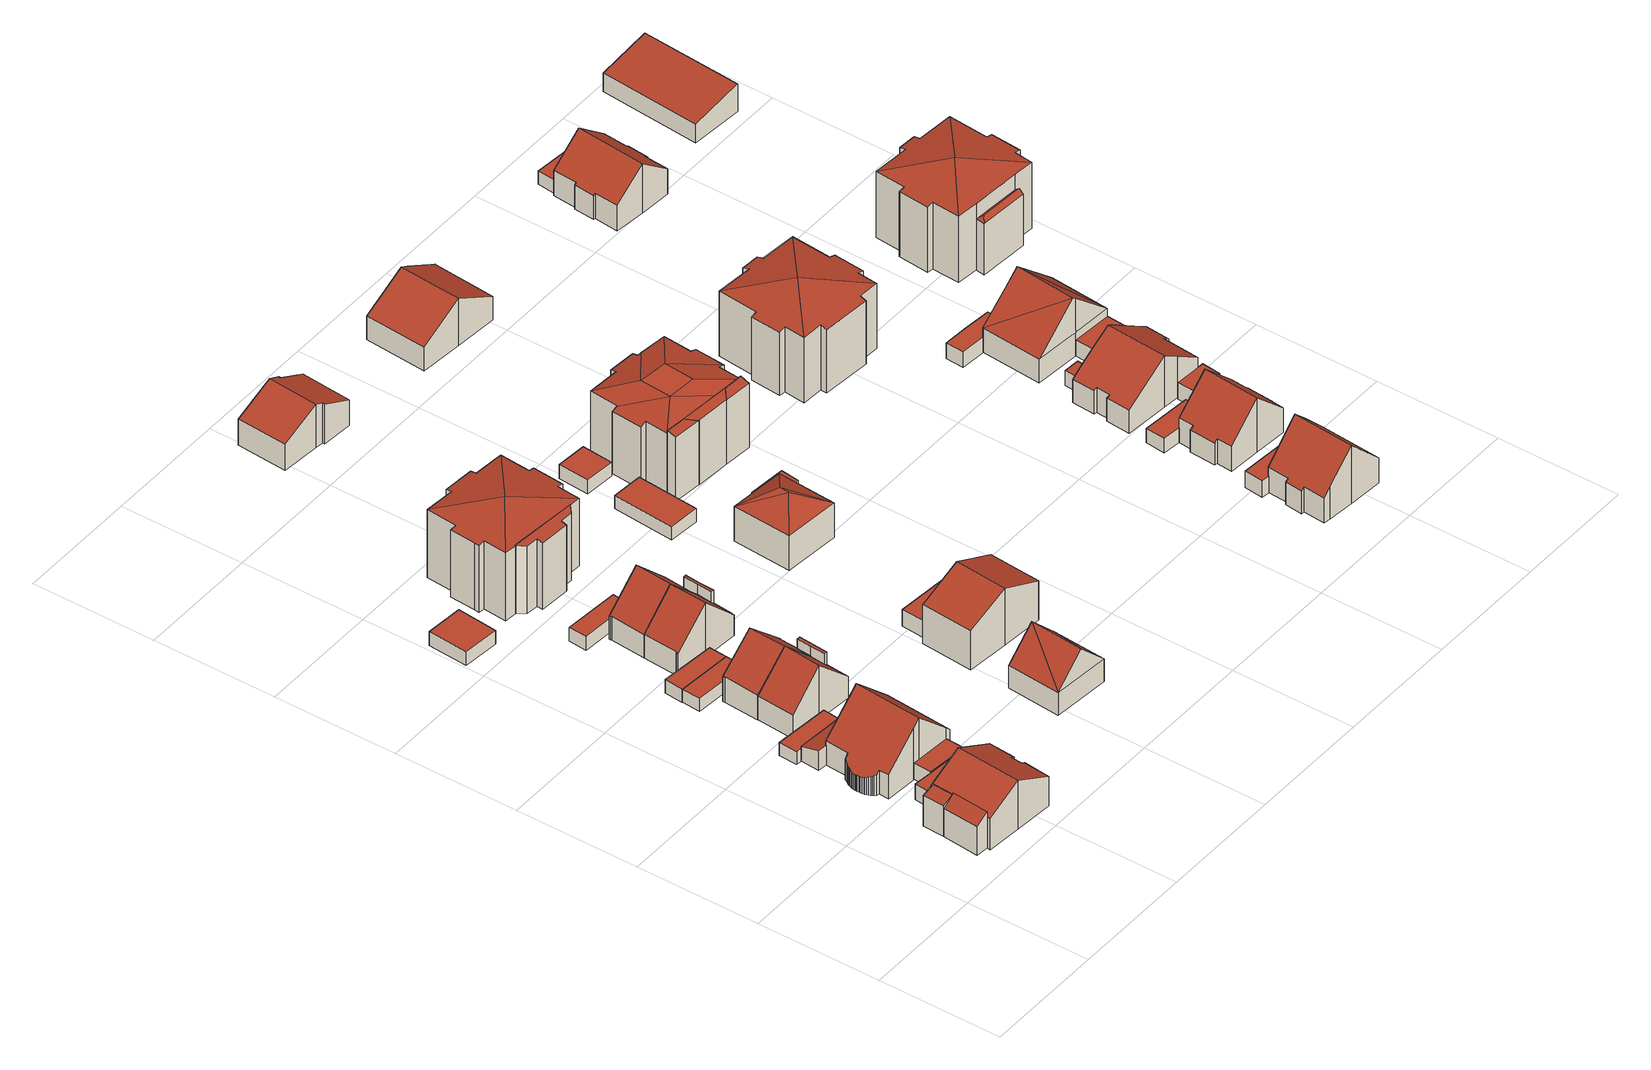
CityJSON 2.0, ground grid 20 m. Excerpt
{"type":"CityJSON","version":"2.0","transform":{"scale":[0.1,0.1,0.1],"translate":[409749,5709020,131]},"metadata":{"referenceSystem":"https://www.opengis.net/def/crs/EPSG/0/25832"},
"CityObjects":{
"building1":{"type":"Building","attributes":{"Gemeindeschluessel":"05978036","Geometrietyp2DReferenz":"3000","function":"51009_1610","roofType":"2100","measuredHeight":6.07},"geometry":[{"type":"MultiSurface","lod":"2","boundaries":[[[0,1,2,3]],[[1,4,5,2]],[[4,6,7,5]],[[6,0,3,7]],[[6,4,1,0]],[[3,2,5,7]]],"semantics":{"surfaces":[{"type":"WallSurface"},{"type":"RoofSurface"},{"type":"GroundSurface"}],"values":[0,0,0,0,1,2]}}]},
"building2":{"type":"Building","attributes":{"Gemeindeschluessel":"05978036","Geometrietyp2DReferenz":"3000","function":"31001_1000"},"children":["building2-1","building2-2"]},
"building2-1":{"type":"BuildingPart","attributes":{"roofType":"3100","measuredHeight":8.42},"parents":["building2"],"geometry":[{"type":"MultiSurface","lod":"2","boundaries":[[[8,9,7,3]],[[9,10,11,7]],[[10,12,13,11]],[[12,14,15,13]],[[14,16,17,15]],[[16,18,19,17]],[[18,20,21,19]],[[20,22,23,21]],[[22,24,25,23]],[[24,26,27,25]],[[26,28,29,27]],[[28,30,31,29]],[[30,32,33,31]],[[32,34,35,33]],[[30,28,26,24,22,20,18,16,14]],[[14,12,10,9,8,34,32,30]],[[3,7,11,13,15,17,19,21,23,25,27,29,31,33,35]],[[3,35,34,8]]],"semantics":{"surfaces":[{"type":"WallSurface"},{"type":"RoofSurface"},{"type":"GroundSurface"},{"type":"ClosureSurface"}],"values":[0,0,0,0,0,0,0,0,0,0,0,0,0,0,1,1,2,3]}}]},
"building2-2":{"type":"BuildingPart","attributes":{"roofType":"2100","measuredHeight":6.3},"parents":["building2"],"geometry":[{"type":"MultiSurface","lod":"2","boundaries":[[[36,37,8,3,2]],[[38,35,34]],[[38,39,40,35]],[[39,36,2,40]],[[39,38,37,36]],[[2,3,35,40]],[[38,34,8,37]],[[34,35,3,8]]],"semantics":{"surfaces":[{"type":"WallSurface"},{"type":"RoofSurface"},{"type":"GroundSurface"},{"type":"ClosureSurface"}],"values":[0,0,0,0,1,2,0,3]}}]},
"building3":{"type":"Building","attributes":{"Gemeindeschluessel":"05978036","Geometrietyp2DReferenz":"3000","function":"31001_2460","roofType":"1000","measuredHeight":2.62},"geometry":[{"type":"MultiSurface","lod":"2","boundaries":[[[41,42,43,44]],[[42,45,46,43]],[[45,47,48,46]],[[47,49,50,48]],[[49,41,44,50]],[[49,47,45,42,41]],[[44,43,46,48,50]]],"semantics":{"surfaces":[{"type":"WallSurface"},{"type":"RoofSurface"},{"type":"GroundSurface"}],"values":[0,0,0,0,0,1,2]}}]},
"building4":{"type":"Building","attributes":{"Gemeindeschluessel":"05978036","Geometrietyp2DReferenz":"3000","function":"31001_2460","roofType":"2100","measuredHeight":3.32},"geometry":[{"type":"MultiSurface","lod":"2","boundaries":[[[51,52,53,54]],[[52,55,56,53]],[[55,57,58,56]],[[57,59,60,58]],[[59,61,62,60]],[[61,63,64,62]],[[63,51,54,64]],[[63,61,59,57,55,52,51]],[[54,53,56,58,60,62,64]]],"semantics":{"surfaces":[{"type":"WallSurface"},{"type":"RoofSurface"},{"type":"GroundSurface"}],"values":[0,0,0,0,0,0,0,1,2]}}]},
"building5":{"type":"Building","attributes":{"Gemeindeschluessel":"05978036","Geometrietyp2DReferenz":"3000","function":"31001_1000","roofType":"3100","measuredHeight":10.07},"geometry":[{"type":"MultiSurface","lod":"2","boundaries":[[[65,66,67,68]],[[66,69,70,67]],[[69,71,72,70]],[[71,73,74,72]],[[73,75,76,74]],[[75,77,78,76]],[[77,79,80,78]],[[79,81,82,80]],[[81,83,84,82]],[[83,85,86,84]],[[85,87,88,86]],[[87,89,90,88]],[[89,91,92,90]],[[91,93,94,92]],[[93,95,96,94]],[[95,97,98,96]],[[97,99,100,98]],[[99,101,102,100]],[[101,103,104,102]],[[103,105,106,104]],[[105,107,108,106]],[[107,109,110,108]],[[109,111,112,110]],[[111,113,114,112]],[[113,115,116,114]],[[115,117,118,116]],[[117,119,53,118]],[[119,120,54,53]],[[120,121,122,54]],[[121,123,64,122]],[[123,124,125,64]],[[124,126,127,125]],[[126,128,129,127]],[[128,130,131,129]],[[130,132,133,131]],[[132,134,135,133]],[[134,65,68,135]],[[130,128,126,124,123,121]],[[121,120,119,117,115,113,111,109,107,105,103,101,99,97,95,93,91,89,87,85,83,81,79,77,75,73,71,69,66,65,134,132,130]],[[68,67,70,72,74,76,78,80,82,84,86,88,90,92,94,96,98,100,102,104,106,108,110,112,114,116,118,53,54,122,64,125,127,129,131,133,135]]],"semantics":{"surfaces":[{"type":"WallSurface"},{"type":"RoofSurface"},{"type":"GroundSurface"}],"values":[0,0,0,0,0,0,0,0,0,0,0,0,0,0,0,0,0,0,0,0,0,0,0,0,0,0,0,0,0,0,0,0,0,0,0,0,0,1,1,2]}}]},
"building6":{"type":"Building","attributes":{"Gemeindeschluessel":"05978036","Geometrietyp2DReferenz":"3000","function":"31001_2460","roofType":"1000","measuredHeight":2.75},"geometry":[{"type":"MultiSurface","lod":"2","boundaries":[[[136,137,138,46]],[[137,139,140,138]],[[139,141,142,140]],[[141,143,48,142]],[[143,136,46,48]],[[143,141,139,137,136]],[[46,138,140,142,48]]],"semantics":{"surfaces":[{"type":"WallSurface"},{"type":"RoofSurface"},{"type":"GroundSurface"}],"values":[0,0,0,0,0,1,2]}}]},
"building7":{"type":"Building","attributes":{"Gemeindeschluessel":"05978036","Geometrietyp2DReferenz":"3000","function":"31001_2460","roofType":"1000","measuredHeight":2.27},"geometry":[{"type":"MultiSurface","lod":"2","boundaries":[[[144,145,146,147]],[[145,148,149,146]],[[148,150,151,149]],[[150,152,153,151]],[[152,144,147,153]],[[152,150,148,145,144]],[[147,146,149,151,153]]],"semantics":{"surfaces":[{"type":"WallSurface"},{"type":"RoofSurface"},{"type":"GroundSurface"}],"values":[0,0,0,0,0,1,2]}}]},
"building8":{"type":"Building","attributes":{"Gemeindeschluessel":"05978036","Geometrietyp2DReferenz":"3000","function":"31001_2460","roofType":"1000","measuredHeight":2.21},"geometry":[{"type":"MultiSurface","lod":"2","boundaries":[[[154,155,156,157]],[[155,158,159,156]],[[158,160,161,159]],[[160,154,157,161]],[[160,158,155,154]],[[157,156,159,161]]],"semantics":{"surfaces":[{"type":"WallSurface"},{"type":"RoofSurface"},{"type":"GroundSurface"}],"values":[0,0,0,0,1,2]}}]},
"building9":{"type":"Building","attributes":{"Gemeindeschluessel":"05978036","Geometrietyp2DReferenz":"3000","function":"31001_1000","roofType":"3100","measuredHeight":9.43},"geometry":[{"type":"MultiSurface","lod":"2","boundaries":[[[162,163,164,165]],[[163,166,167,164]],[[166,168,169,167]],[[168,170,171,169]],[[170,172,173,171]],[[172,174,175,173]],[[174,176,177,175]],[[176,162,165,177]],[[172,170,168,166,163,162]],[[162,176,174,172]],[[165,164,167,169,171,173,175,177]]],"semantics":{"surfaces":[{"type":"WallSurface"},{"type":"RoofSurface"},{"type":"GroundSurface"}],"values":[0,0,0,0,0,0,0,0,1,1,2]}}]},
"building10":{"type":"Building","attributes":{"Gemeindeschluessel":"05978036","Geometrietyp2DReferenz":"3000","function":"31001_2460","roofType":"1000","measuredHeight":2.35},"geometry":[{"type":"MultiSurface","lod":"2","boundaries":[[[154,178,179,180]],[[178,181,182,179]],[[181,155,183,182]],[[155,154,180,183]],[[155,181,178,154]],[[180,179,182,183]]],"semantics":{"surfaces":[{"type":"WallSurface"},{"type":"RoofSurface"},{"type":"GroundSurface"}],"values":[0,0,0,0,1,2]}}]},
"building11":{"type":"Building","attributes":{"Gemeindeschluessel":"05978036","Geometrietyp2DReferenz":"3000","function":"31001_2460","roofType":"1000","measuredHeight":2.41},"geometry":[{"type":"MultiSurface","lod":"2","boundaries":[[[184,185,186,187]],[[185,188,189,186]],[[188,190,191,189]],[[190,184,187,191]],[[190,188,185,184]],[[187,186,189,191]]],"semantics":{"surfaces":[{"type":"WallSurface"},{"type":"RoofSurface"},{"type":"GroundSurface"}],"values":[0,0,0,0,1,2]}}]},
"building12":{"type":"Building","attributes":{"Gemeindeschluessel":"05978036","Geometrietyp2DReferenz":"3000","function":"31001_1000","roofType":"3100","measuredHeight":9.36},"geometry":[{"type":"MultiSurface","lod":"2","boundaries":[[[192,193,194,195]],[[193,196,197,194]],[[196,198,199,197]],[[198,200,201,199]],[[200,202,203,201]],[[202,204,205,203]],[[204,206,205]],[[206,207,208,205]],[[207,209,210,208]],[[209,211,212,210]],[[211,213,214,212]],[[213,192,195,214]],[[209,207,206,204,202,200]],[[200,198,196,193,192,213,211,209]],[[195,194,197,199,201,203,205,208,210,212,214]]],"semantics":{"surfaces":[{"type":"WallSurface"},{"type":"RoofSurface"},{"type":"GroundSurface"}],"values":[0,0,0,0,0,0,0,0,0,0,0,0,1,1,2]}}]},
"building13":{"type":"Building","attributes":{"Gemeindeschluessel":"05978036","Geometrietyp2DReferenz":"3000","function":"51009_1610","roofType":"1000","measuredHeight":5.93},"geometry":[{"type":"MultiSurface","lod":"2","boundaries":[[[215,216,167,169]],[[216,217,164,167]],[[217,218,219,164]],[[218,220,221,219]],[[220,222,223,221]],[[222,215,169,223]],[[222,220,218,217,216,215]],[[169,167,164,219,221,223]]],"semantics":{"surfaces":[{"type":"WallSurface"},{"type":"RoofSurface"},{"type":"GroundSurface"}],"values":[0,0,0,0,0,0,1,2]}}]},
"building14":{"type":"Building","attributes":{"Gemeindeschluessel":"05978036","Geometrietyp2DReferenz":"3000","function":"31001_2460","roofType":"1000","measuredHeight":2.4},"geometry":[{"type":"MultiSurface","lod":"2","boundaries":[[[224,225,226,227]],[[225,228,229,226]],[[228,230,231,229]],[[230,224,227,231]],[[230,228,225,224]],[[227,226,229,231]]],"semantics":{"surfaces":[{"type":"WallSurface"},{"type":"RoofSurface"},{"type":"GroundSurface"}],"values":[0,0,0,0,1,2]}}]},
"building15":{"type":"Building","attributes":{"Gemeindeschluessel":"05978036","Geometrietyp2DReferenz":"3000","function":"31001_1000","roofType":"3100","measuredHeight":9.35},"geometry":[{"type":"MultiSurface","lod":"2","boundaries":[[[232,233,234,235]],[[233,236,237,234]],[[236,238,239,237]],[[238,240,241,239]],[[240,242,243,241]],[[242,244,245,243]],[[244,246,245]],[[246,247,248,245]],[[247,249,250,248]],[[249,251,252,250]],[[251,253,254,252]],[[253,232,235,254]],[[249,247,246,244,242,240,238,236]],[[236,233,232,253,251,249]],[[235,234,237,239,241,243,245,248,250,252,254]]],"semantics":{"surfaces":[{"type":"WallSurface"},{"type":"RoofSurface"},{"type":"GroundSurface"}],"values":[0,0,0,0,0,0,0,0,0,0,0,0,1,1,2]}}]},
"building16":{"type":"Building","attributes":{"Gemeindeschluessel":"05978036","Geometrietyp2DReferenz":"3000","function":"31001_1000","roofType":"3100","measuredHeight":9.4},"geometry":[{"type":"MultiSurface","lod":"2","boundaries":[[[255,256,257,258]],[[256,259,260,257]],[[259,261,239,260]],[[261,236,237,239]],[[236,262,234,237]],[[262,263,264,234]],[[263,265,266,264]],[[265,267,268,266]],[[267,269,270,268]],[[269,271,272,270]],[[271,255,258,272]],[[269,267,265,263,262,236]],[[236,261,259,256,255,271,269]],[[257,260,239,237,234,264,266,268,270,272,258]]],"semantics":{"surfaces":[{"type":"WallSurface"},{"type":"RoofSurface"},{"type":"GroundSurface"}],"values":[0,0,0,0,0,0,0,0,0,0,0,1,1,2]}}]},
"building17":{"type":"Building","attributes":{"Gemeindeschluessel":"05978036","Geometrietyp2DReferenz":"3000","function":"51009_1610","roofType":"1000","measuredHeight":5.93},"geometry":[{"type":"MultiSurface","lod":"2","boundaries":[[[273,274,241,243]],[[274,275,239,241]],[[275,276,260,239]],[[276,277,257,260]],[[277,278,279,257]],[[278,273,243,279]],[[278,277,276,275,274,273]],[[243,241,239,260,257,279]]],"semantics":{"surfaces":[{"type":"WallSurface"},{"type":"RoofSurface"},{"type":"GroundSurface"}],"values":[0,0,0,0,0,0,1,2]}}]},
"building18":{"type":"Building","attributes":{"Gemeindeschluessel":"05978036","Geometrietyp2DReferenz":"3000","function":"31001_1000"},"children":["building18-1","building18-2"]},
"building18-1":{"type":"BuildingPart","attributes":{"roofType":"3500","measuredHeight":13.27},"parents":["building18"],"geometry":[{"type":"MultiSurface","lod":"2","boundaries":[[[280,281,282,283]],[[281,284,285,282]],[[284,286,287,285]],[[286,288,289,287]],[[288,290,291,289]],[[290,292,293,291]],[[292,294,295,293]],[[294,296,297,295]],[[296,298,299,297]],[[298,300,301,299]],[[300,302,303,301]],[[302,304,305,303]],[[304,306,307,305]],[[306,308,309,307]],[[308,310,311,309]],[[312,313,314,315]],[[313,316,317,314]],[[316,318,319,317]],[[318,280,283,319]],[[296,294,292,290,288,286,320]],[[306,304,302,300,298,296,320]],[[313,312,310,308,306,320]],[[286,284,281,280,318,316,313,320]],[[283,282,285,287,289,291,293,295,297,299,301,303,305,307,309,311,315,314,317,319]],[[315,311,310,312]]],"semantics":{"surfaces":[{"type":"WallSurface"},{"type":"RoofSurface"},{"type":"GroundSurface"},{"type":"ClosureSurface"}],"values":[0,0,0,0,0,0,0,0,0,0,0,0,0,0,0,0,0,0,0,1,1,1,1,2,3]}}]},
"building18-2":{"type":"BuildingPart","attributes":{"roofType":"2100","measuredHeight":11.93},"parents":["building18"],"geometry":[{"type":"MultiSurface","lod":"2","boundaries":[[[321,322,312,315]],[[323,324,309,311,310]],[[324,325,326,309]],[[325,327,328,326]],[[327,329,330,328]],[[329,331,332,330]],[[331,333,334,332]],[[333,335,336,334]],[[335,321,315,336]],[[335,333,331,329,327,325,324,323,322,321]],[[315,311,309,326,328,330,332,334,336]],[[323,310,312,322]],[[310,311,315,312]]],"semantics":{"surfaces":[{"type":"WallSurface"},{"type":"RoofSurface"},{"type":"GroundSurface"},{"type":"ClosureSurface"}],"values":[0,0,0,0,0,0,0,0,0,1,2,0,3]}}]},
"building19":{"type":"Building","attributes":{"Gemeindeschluessel":"05978036","Geometrietyp2DReferenz":"3000","function":"31001_1000","roofType":"3100","measuredHeight":8.57},"geometry":[{"type":"MultiSurface","lod":"2","boundaries":[[[337,338,339,340]],[[338,341,342,339]],[[341,343,344,342]],[[343,337,340,344]],[[341,338,345]],[[337,343,346]],[[337,345,338]],[[345,337,346]],[[346,341,345]],[[341,346,343]],[[340,339,342,344]]],"semantics":{"surfaces":[{"type":"WallSurface"},{"type":"RoofSurface"},{"type":"GroundSurface"}],"values":[0,0,0,0,0,0,1,1,1,1,2]}}]},
"building20":{"type":"Building","attributes":{"Gemeindeschluessel":"05978036","Geometrietyp2DReferenz":"3000","function":"31001_1000","roofType":"3100","measuredHeight":9.86},"geometry":[{"type":"MultiSurface","lod":"2","boundaries":[[[347,348,349,350]],[[348,351,352,349]],[[351,353,354,352]],[[353,355,356,354]],[[355,357,358,356]],[[357,359,360,358]],[[359,361,362,360]],[[361,347,350,362]],[[357,355,353,351,348]],[[348,347,361,359,357]],[[350,349,352,354,356,358,360,362]]],"semantics":{"surfaces":[{"type":"WallSurface"},{"type":"RoofSurface"},{"type":"GroundSurface"}],"values":[0,0,0,0,0,0,0,0,1,1,2]}}]},
"building21":{"type":"Building","attributes":{"Gemeindeschluessel":"05978036","Geometrietyp2DReferenz":"3000","function":"31001_2460","roofType":"1000","measuredHeight":2.89},"geometry":[{"type":"MultiSurface","lod":"2","boundaries":[[[363,364,365,350]],[[364,366,367,365]],[[366,368,352,367]],[[368,363,350,352]],[[368,366,364,363]],[[350,365,367,352]]],"semantics":{"surfaces":[{"type":"WallSurface"},{"type":"RoofSurface"},{"type":"GroundSurface"}],"values":[0,0,0,0,1,2]}}]},
"building22":{"type":"Building","attributes":{"Gemeindeschluessel":"05978036","Geometrietyp2DReferenz":"3000","function":"31001_1000","roofType":"3100","measuredHeight":7.51},"geometry":[{"type":"MultiSurface","lod":"2","boundaries":[[[369,370,371,372]],[[370,373,374,371]],[[373,375,376,374]],[[375,377,378,376]],[[377,379,380,378]],[[379,381,382,380]],[[381,383,384,382]],[[383,385,386,384]],[[385,387,388,386]],[[387,389,390,388]],[[389,369,372,390]],[[385,383,381,379,377,375,373,370]],[[370,369,389,387,385]],[[372,371,374,376,378,380,382,384,386,388,390]]],"semantics":{"surfaces":[{"type":"WallSurface"},{"type":"RoofSurface"},{"type":"GroundSurface"}],"values":[0,0,0,0,0,0,0,0,0,0,0,1,1,2]}}]},
"building23":{"type":"Building","attributes":{"Gemeindeschluessel":"05978036","Geometrietyp2DReferenz":"3000","function":"51009_1611","roofType":"1000","measuredHeight":2.37},"geometry":[{"type":"MultiSurface","lod":"2","boundaries":[[[391,392,393,394]],[[392,395,396,393]],[[395,397,398,396]],[[397,391,394,398]],[[397,395,392,391]],[[394,393,396,398]]],"semantics":{"surfaces":[{"type":"WallSurface"},{"type":"RoofSurface"},{"type":"GroundSurface"}],"values":[0,0,0,0,1,2]}}]},
"building24":{"type":"Building","attributes":{"Gemeindeschluessel":"05978036","Geometrietyp2DReferenz":"3000","function":"31001_1000","roofType":"3200","measuredHeight":8.59},"geometry":[{"type":"MultiSurface","lod":"2","boundaries":[[[399,400,401,402]],[[400,403,404,401]],[[403,405,406,404]],[[405,399,402,406]],[[403,400,407]],[[399,405,408]],[[400,408,407]],[[408,400,399]],[[407,405,403]],[[405,407,408]],[[402,401,404,406]]],"semantics":{"surfaces":[{"type":"WallSurface"},{"type":"RoofSurface"},{"type":"GroundSurface"}],"values":[0,0,0,0,1,1,1,1,1,1,2]}}]},
"building25":{"type":"Building","attributes":{"Gemeindeschluessel":"05978036","Geometrietyp2DReferenz":"3000","function":"51009_1611","roofType":"1000","measuredHeight":2.38},"geometry":[{"type":"MultiSurface","lod":"2","boundaries":[[[409,410,411,412]],[[410,413,414,411]],[[413,415,416,414]],[[415,409,412,416]],[[415,413,410,409]],[[412,411,414,416]]],"semantics":{"surfaces":[{"type":"WallSurface"},{"type":"RoofSurface"},{"type":"GroundSurface"}],"values":[0,0,0,0,1,2]}}]},
"building26":{"type":"Building","attributes":{"Gemeindeschluessel":"05978036","Geometrietyp2DReferenz":"3000","function":"51009_1610","roofType":"2100","measuredHeight":11.56},"geometry":[{"type":"MultiSurface","lod":"2","boundaries":[[[417,418,419,420]],[[418,421,422,419]],[[421,423,424,422]],[[423,417,420,424]],[[423,421,418,417]],[[420,419,422,424]]],"semantics":{"surfaces":[{"type":"WallSurface"},{"type":"RoofSurface"},{"type":"GroundSurface"}],"values":[0,0,0,0,1,2]}}]},
"building27":{"type":"Building","attributes":{"Gemeindeschluessel":"05978036","Geometrietyp2DReferenz":"3000","function":"31001_2460","roofType":"1000","measuredHeight":2.33},"geometry":[{"type":"MultiSurface","lod":"2","boundaries":[[[425,426,427,428]],[[426,429,430,427]],[[429,431,432,430]],[[431,425,428,432]],[[431,429,426,425]],[[428,427,430,432]]],"semantics":{"surfaces":[{"type":"WallSurface"},{"type":"RoofSurface"},{"type":"GroundSurface"}],"values":[0,0,0,0,1,2]}}]},
"building28":{"type":"Building","attributes":{"Gemeindeschluessel":"05978036","Geometrietyp2DReferenz":"3000","function":"31001_1000"},"children":["building28-1","building28-2"]},
"building28-1":{"type":"BuildingPart","attributes":{"roofType":"9999","measuredHeight":12.62},"parents":["building28"],"geometry":[{"type":"MultiSurface","lod":"2","boundaries":[[[433,434,435,436]],[[434,437,438,435]],[[437,439,440,438]],[[439,441,442,440]],[[441,443,444,442]],[[443,445,446,444]],[[445,447,448,446]],[[447,449,450,448]],[[449,451,452,450]],[[453,454,455,456]],[[454,457,458,455]],[[457,459,460,458]],[[459,461,462,460]],[[461,463,464,462]],[[463,465,466,464]],[[465,467,468,466]],[[467,469,470,468]],[[469,471,472,470]],[[471,433,436,472]],[[445,443,441,439,473]],[[449,447,445,473,474]],[[475,451,449,474,476]],[[454,453,475,476]],[[467,465,463,476,477]],[[463,461,459,457,454,476]],[[439,437,477,473]],[[437,434,433,471,469,467,477]],[[477,476,474,473]],[[436,435,438,440,442,444,446,448,450,452,478,456,455,458,460,462,464,466,468,470,472]],[[478,452,451,475]],[[453,456,478,475]]],"semantics":{"surfaces":[{"type":"WallSurface"},{"type":"RoofSurface"},{"type":"GroundSurface"},{"type":"ClosureSurface"}],"values":[0,0,0,0,0,0,0,0,0,0,0,0,0,0,0,0,0,0,0,1,1,1,1,1,1,1,1,1,2,3,3]}}]},
"building28-2":{"type":"BuildingPart","attributes":{"roofType":"2100","measuredHeight":11.62},"parents":["building28"],"geometry":[{"type":"MultiSurface","lod":"2","boundaries":[[[418,417,456,479]],[[417,453,456]],[[480,452,451]],[[480,481,482,452]],[[481,418,479,482]],[[481,480,417,418]],[[479,456,478,452,482]],[[480,451,475,453,417]],[[451,452,478,475]],[[475,478,456,453]]],"semantics":{"surfaces":[{"type":"WallSurface"},{"type":"RoofSurface"},{"type":"GroundSurface"},{"type":"ClosureSurface"}],"values":[0,0,0,0,0,1,2,0,3,3]}}]},
"building29":{"type":"Building","attributes":{"Gemeindeschluessel":"05978036","Geometrietyp2DReferenz":"3000","function":"51009_1610","roofType":"2100","measuredHeight":11.6},"geometry":[{"type":"MultiSurface","lod":"2","boundaries":[[[483,484,485,450]],[[484,486,482,485]],[[486,480,452,482]],[[480,483,450,452]],[[480,486,484,483]],[[450,485,482,452]]],"semantics":{"surfaces":[{"type":"WallSurface"},{"type":"RoofSurface"},{"type":"GroundSurface"}],"values":[0,0,0,0,1,2]}}]},
"building30":{"type":"Building","attributes":{"Gemeindeschluessel":"05978036","Geometrietyp2DReferenz":"3000","function":"31001_1000","roofType":"3100","measuredHeight":8.22},"geometry":[{"type":"MultiSurface","lod":"2","boundaries":[[[487,488,489,490]],[[488,491,492,489]],[[491,493,492]],[[493,494,495,492]],[[494,496,497,495]],[[496,498,499,497]],[[498,500,501,499]],[[500,502,503,501]],[[502,487,490,503]],[[498,496,494,493,491,488,487]],[[487,502,500,498]],[[490,489,492,495,497,499,501,503]]],"semantics":{"surfaces":[{"type":"WallSurface"},{"type":"RoofSurface"},{"type":"GroundSurface"}],"values":[0,0,0,0,0,0,0,0,0,1,1,2]}}]},
"building31":{"type":"Building","attributes":{"Gemeindeschluessel":"05978036","Geometrietyp2DReferenz":"3000","function":"31001_1000","roofType":"3100","measuredHeight":10.13},"geometry":[{"type":"MultiSurface","lod":"2","boundaries":[[[504,505,506,507]],[[505,508,509,506]],[[508,510,511,509]],[[510,512,513,511]],[[512,514,515,513]],[[514,516,517,515]],[[516,518,519,517]],[[518,520,521,519]],[[520,522,523,521]],[[522,524,525,523]],[[524,526,527,525]],[[526,528,529,527]],[[528,504,507,529]],[[524,522,520,518,516,514,512,510,508,505]],[[505,504,528,526,524]],[[507,506,509,511,513,515,517,519,521,523,525,527,529]]],"semantics":{"surfaces":[{"type":"WallSurface"},{"type":"RoofSurface"},{"type":"GroundSurface"}],"values":[0,0,0,0,0,0,0,0,0,0,0,0,0,1,1,2]}}]},
"building32":{"type":"Building","attributes":{"Gemeindeschluessel":"05978036","Geometrietyp2DReferenz":"3000","function":"31001_2460","roofType":"1000","measuredHeight":2.88},"geometry":[{"type":"MultiSurface","lod":"2","boundaries":[[[530,531,532,533]],[[531,534,535,532]],[[534,536,537,535]],[[536,538,539,537]],[[538,540,541,539]],[[540,530,533,541]],[[540,538,536,534,531,530]],[[533,532,535,537,539,541]]],"semantics":{"surfaces":[{"type":"WallSurface"},{"type":"RoofSurface"},{"type":"GroundSurface"}],"values":[0,0,0,0,0,0,1,2]}}]},
"building33":{"type":"Building","attributes":{"Gemeindeschluessel":"05978036","Geometrietyp2DReferenz":"3000","function":"31001_1000","roofType":"3500","measuredHeight":13.06},"geometry":[{"type":"MultiSurface","lod":"2","boundaries":[[[542,543,544,545]],[[543,546,547,544]],[[546,548,549,547]],[[548,550,551,549]],[[550,552,553,551]],[[552,554,555,553]],[[554,556,557,555]],[[556,558,559,557]],[[558,560,561,559]],[[560,562,563,561]],[[562,564,565,563]],[[564,566,567,565]],[[566,568,569,567]],[[568,570,571,569]],[[570,572,573,571]],[[572,574,575,573]],[[574,576,577,575]],[[576,578,579,577]],[[578,580,581,579]],[[580,542,545,581]],[[556,554,552,550,548,546,582]],[[566,564,562,560,558,556,582]],[[576,574,572,570,568,566,582]],[[546,543,542,580,578,576,582]],[[545,544,547,549,551,553,555,557,559,561,563,565,567,569,571,573,575,577,579,581]]],"semantics":{"surfaces":[{"type":"WallSurface"},{"type":"RoofSurface"},{"type":"GroundSurface"}],"values":[0,0,0,0,0,0,0,0,0,0,0,0,0,0,0,0,0,0,0,0,1,1,1,1,2]}}]},
"building34":{"type":"Building","attributes":{"Gemeindeschluessel":"05978036","Geometrietyp2DReferenz":"3000","function":"31001_2460","roofType":"1000","measuredHeight":2.54},"geometry":[{"type":"MultiSurface","lod":"2","boundaries":[[[583,584,585,586]],[[584,587,588,585]],[[587,589,590,588]],[[589,591,592,590]],[[591,583,586,592]],[[591,589,587,584,583]],[[586,585,588,590,592]]],"semantics":{"surfaces":[{"type":"WallSurface"},{"type":"RoofSurface"},{"type":"GroundSurface"}],"values":[0,0,0,0,0,1,2]}}]},
"building35":{"type":"Building","attributes":{"Gemeindeschluessel":"05978036","Geometrietyp2DReferenz":"3000","function":"31001_1000","roofType":"3100","measuredHeight":9.36},"geometry":[{"type":"MultiSurface","lod":"2","boundaries":[[[593,594,595,596]],[[594,597,598,595]],[[597,599,592,598]],[[599,600,590,592]],[[600,601,602,590]],[[601,603,604,602]],[[603,605,606,604]],[[605,607,608,606]],[[607,609,610,608]],[[609,611,612,610]],[[611,613,614,612]],[[613,615,616,614]],[[615,617,618,616]],[[617,619,620,618]],[[619,593,596,620]],[[615,613,611,609,607,605,603,601]],[[601,600,599,597,594,593,619,617,615]],[[596,595,598,592,590,602,604,606,608,610,612,614,616,618,620]]],"semantics":{"surfaces":[{"type":"WallSurface"},{"type":"RoofSurface"},{"type":"GroundSurface"}],"values":[0,0,0,0,0,0,0,0,0,0,0,0,0,0,0,1,1,2]}}]},
"building36":{"type":"Building","attributes":{"Gemeindeschluessel":"05978036","Geometrietyp2DReferenz":"3000","function":"31001_1310","roofType":"1000","measuredHeight":2.58},"geometry":[{"type":"MultiSurface","lod":"2","boundaries":[[[621,622,623,624]],[[622,625,626,623]],[[625,627,628,626]],[[627,621,624,628]],[[627,625,622,621]],[[624,623,626,628]]],"semantics":{"surfaces":[{"type":"WallSurface"},{"type":"RoofSurface"},{"type":"GroundSurface"}],"values":[0,0,0,0,1,2]}}]},
"building37":{"type":"Building","attributes":{"Gemeindeschluessel":"05978036","Geometrietyp2DReferenz":"3000","function":"31001_1000","roofType":"3100","measuredHeight":8.9},"geometry":[{"type":"MultiSurface","lod":"2","boundaries":[[[629,630,631,632]],[[630,633,634,631]],[[633,635,636,634]],[[635,637,624,636]],[[637,638,628,624]],[[638,639,640,628]],[[639,641,642,640]],[[641,643,644,642]],[[643,645,646,644]],[[645,647,648,646]],[[647,649,650,648]],[[649,651,652,650]],[[651,653,654,652]],[[653,655,656,654]],[[655,657,658,656]],[[657,659,660,658]],[[659,629,632,660]],[[655,653,651,649,647,645,643,641,639]],[[639,638,637,635,633,630,629,659,657,655]],[[632,631,634,636,624,628,640,642,644,646,648,650,652,654,656,658,660]]],"semantics":{"surfaces":[{"type":"WallSurface"},{"type":"RoofSurface"},{"type":"GroundSurface"}],"values":[0,0,0,0,0,0,0,0,0,0,0,0,0,0,0,0,0,1,1,2]}}]},
"building38":{"type":"Building","attributes":{"Gemeindeschluessel":"05978036","Geometrietyp2DReferenz":"3000","function":"31001_2460","roofType":"1000","measuredHeight":2.69},"geometry":[{"type":"MultiSurface","lod":"2","boundaries":[[[661,662,663,664]],[[662,665,666,663]],[[665,667,668,666]],[[667,669,670,668]],[[669,671,672,670]],[[671,661,664,672]],[[671,669,667,665,662,661]],[[664,663,666,668,670,672]]],"semantics":{"surfaces":[{"type":"WallSurface"},{"type":"RoofSurface"},{"type":"GroundSurface"}],"values":[0,0,0,0,0,0,1,2]}}]},
"building39":{"type":"Building","attributes":{"Gemeindeschluessel":"05978036","Geometrietyp2DReferenz":"3000","function":"51009_1610","roofType":"1000","measuredHeight":2.88},"geometry":[{"type":"MultiSurface","lod":"2","boundaries":[[[673,674,675,676]],[[674,677,678,675]],[[677,679,680,678]],[[679,681,682,680]],[[681,673,676,682]],[[681,679,677,674,673]],[[676,675,678,680,682]]],"semantics":{"surfaces":[{"type":"WallSurface"},{"type":"RoofSurface"},{"type":"GroundSurface"}],"values":[0,0,0,0,0,1,2]}}]},
"building40":{"type":"Building","attributes":{"Gemeindeschluessel":"05978036","Geometrietyp2DReferenz":"3000","function":"31001_1000","roofType":"3100","measuredHeight":10.44},"geometry":[{"type":"MultiSurface","lod":"2","boundaries":[[[683,684,685,686]],[[684,687,688,685]],[[687,689,690,688]],[[689,691,692,690]],[[691,693,694,692]],[[693,683,686,694]],[[695,696,697,683]],[[683,693,695]],[[689,687,696]],[[696,695,698,689]],[[689,698,691]],[[691,698,695,693]],[[684,697,696,687]],[[683,697,684]],[[686,685,688,690,692,694]]],"semantics":{"surfaces":[{"type":"WallSurface"},{"type":"RoofSurface"},{"type":"GroundSurface"}],"values":[0,0,0,0,0,0,1,1,1,1,0,0,0,0,2]}}]},
"building41":{"type":"Building","attributes":{"Gemeindeschluessel":"05978036","Geometrietyp2DReferenz":"3000","function":"31001_2460","roofType":"1000","measuredHeight":2.53},"geometry":[{"type":"MultiSurface","lod":"2","boundaries":[[[699,700,701,642]],[[700,702,703,701]],[[702,704,644,703]],[[704,699,642,644]],[[704,702,700,699]],[[642,701,703,644]]],"semantics":{"surfaces":[{"type":"WallSurface"},{"type":"RoofSurface"},{"type":"GroundSurface"}],"values":[0,0,0,0,1,2]}}]},
"building42":{"type":"Building","attributes":{"Gemeindeschluessel":"05978036","Geometrietyp2DReferenz":"3000","function":"31001_2460","roofType":"1000","measuredHeight":2.82},"geometry":[{"type":"MultiSurface","lod":"2","boundaries":[[[705,706,690,692]],[[706,707,708,690]],[[707,709,703,708]],[[709,710,701,703]],[[710,711,712,701]],[[711,705,692,712]],[[711,710,709,707,706,705]],[[692,690,708,703,701,712]]],"semantics":{"surfaces":[{"type":"WallSurface"},{"type":"RoofSurface"},{"type":"GroundSurface"}],"values":[0,0,0,0,0,0,1,2]}}]},
"building43":{"type":"Building","attributes":{"Gemeindeschluessel":"05978036","Geometrietyp2DReferenz":"3000","function":"31001_1000","roofType":"3100","measuredHeight":8.5},"geometry":[{"type":"MultiSurface","lod":"2","boundaries":[[[713,714,715,716]],[[714,717,718,715]],[[717,719,720,718]],[[719,721,722,720]],[[721,723,724,722]],[[723,725,726,724]],[[725,727,728,726]],[[727,729,730,728]],[[729,731,732,730]],[[731,733,734,732]],[[733,735,736,734]],[[735,737,738,736]],[[737,739,740,738]],[[739,741,742,740]],[[741,743,744,742]],[[743,713,716,744]],[[739,737,735,733,731,729,727,725,723]],[[723,721,719,717,714,713,743,741,739]],[[716,715,718,720,722,724,726,728,730,732,734,736,738,740,742,744]]],"semantics":{"surfaces":[{"type":"WallSurface"},{"type":"RoofSurface"},{"type":"GroundSurface"}],"values":[0,0,0,0,0,0,0,0,0,0,0,0,0,0,0,0,1,1,2]}}]},
"building44":{"type":"Building","attributes":{"Gemeindeschluessel":"05978036","Geometrietyp2DReferenz":"3000","function":"31001_2460","roofType":"1000","measuredHeight":2.37},"geometry":[{"type":"MultiSurface","lod":"2","boundaries":[[[745,746,747,748]],[[746,749,750,747]],[[749,751,752,750]],[[751,745,748,752]],[[751,749,746,745]],[[748,747,750,752]]],"semantics":{"surfaces":[{"type":"WallSurface"},{"type":"RoofSurface"},{"type":"GroundSurface"}],"values":[0,0,0,0,1,2]}}]},
"building45":{"type":"Building","attributes":{"Gemeindeschluessel":"05978036","Geometrietyp2DReferenz":"3000","function":"31001_1000"},"children":["building45-1","building45-2"]},
"building45-1":{"type":"BuildingPart","attributes":{"roofType":"3500","measuredHeight":13.24},"parents":["building45"],"geometry":[{"type":"MultiSurface","lod":"2","boundaries":[[[753,754,755,756]],[[754,757,758,755]],[[757,759,760,758]],[[759,761,762,760]],[[761,763,764,762]],[[763,765,766,764]],[[765,767,768,766]],[[767,769,770,768]],[[769,771,772,770]],[[771,773,774,772]],[[773,775,776,774]],[[775,777,778,776]],[[777,779,780,778]],[[779,781,780]],[[782,783,784]],[[782,785,786,783]],[[785,787,788,786]],[[787,789,790,788]],[[789,753,756,790]],[[767,765,763,761,759,757,791]],[[777,775,773,771,769,767,791]],[[785,782,779,777,791]],[[757,754,753,789,787,785,791]],[[756,755,758,760,762,764,766,768,770,772,774,776,778,780,783,786,788,790]],[[784,781,779,782]],[[784,783,780,781]]],"semantics":{"surfaces":[{"type":"WallSurface"},{"type":"RoofSurface"},{"type":"GroundSurface"},{"type":"ClosureSurface"}],"values":[0,0,0,0,0,0,0,0,0,0,0,0,0,0,0,0,0,0,0,1,1,1,1,2,0,3]}}]},
"building45-2":{"type":"BuildingPart","attributes":{"roofType":"5000","measuredHeight":9.57},"parents":["building45"],"geometry":[{"type":"MultiSurface","lod":"2","boundaries":[[[781,792,793,780]],[[792,794,795,793]],[[794,784,783,795]],[[796,784,794]],[[797,796,794,792]],[[796,797,781,784]],[[781,797,792]],[[793,795,783,780]],[[780,783,784,781]]],"semantics":{"surfaces":[{"type":"WallSurface"},{"type":"RoofSurface"},{"type":"GroundSurface"},{"type":"ClosureSurface"}],"values":[0,0,0,1,1,1,0,2,3]}}]},
"building46":{"type":"Building","attributes":{"Gemeindeschluessel":"05978036","Geometrietyp2DReferenz":"3000","function":"31001_1000","roofType":"2100","measuredHeight":4.76},"geometry":[{"type":"MultiSurface","lod":"2","boundaries":[[[798,799,800,801]],[[799,802,803,800]],[[802,804,805,803]],[[804,798,801,805]],[[804,802,799,798]],[[801,800,803,805]]],"semantics":{"surfaces":[{"type":"WallSurface"},{"type":"RoofSurface"},{"type":"GroundSurface"}],"values":[0,0,0,0,1,2]}}]}
},
"vertices":[
[79,81,99],[59,82,92],[59,82,39],[79,81,39],[61,117,92],[61,117,39],[81,115,99],[81,115,39],
[79,81,93],[81,115,93],[82,120,93],[82,120,39],[96,119,101],[96,119,39],[139,116,123],[139,116,39],[187,112,98],[187,112,39],[202,111,90],[202,111,39],[198,67,91],[198,67,39],[193,68,93],[193,68,39],[192,50,93],[192,50,39],[197,49,91],[197,49,39],[193,6,91],[193,6,39],[131,11,123],[131,11,39],[73,15,93],[73,15,39],[74,21,93],[74,21,39],
[59,82,88],[79,81,102],[74,21,102],[54,23,88],[54,23,39],
[96,119,65],[100,159,65],[100,159,38],[96,119,38],[131,156,65],[131,156,38],[190,151,65],[190,151,38],[187,112,65],[187,112,38],
[90,300,69],[90,299,70],[90,299,36],[90,300,36],[74,300,70],[74,300,36],[77,331,61],[77,331,36],[157,325,61],[157,325,36],[161,325,61],[161,325,36],[159,295,69],[159,295,36],
[83,206,77],[78,207,72],[78,207,36],[83,206,36],[76,209,71],[76,209,36],[75,211,69],[75,211,36],[74,213,68],[74,213,36],[73,216,67],[73,216,36],[72,219,65],[72,219,36],[71,221,65],[71,221,36],[71,222,64],[71,222,36],[70,225,64],[70,225,36],[70,228,63],[70,228,36],[70,230,63],[70,230,36],[70,233,63],[70,233,36],[70,235,63],[70,235,36],[70,236,63],[70,236,36],[70,239,63],[70,239,36],[71,242,63],[71,242,36],[72,244,64],[72,244,36],[73,247,64],[73,247,36],[73,248,65],[73,248,36],[74,250,66],[74,250,36],[76,253,67],[76,253,36],[77,255,68],[77,255,36],[79,257,69],[79,257,36],[80,260,71],[80,260,36],[82,261,72],[82,261,36],[87,261,77],[87,261,36],[90,299,77],[90,300,77],[153,295,137],[153,295,36],[159,295,131],[216,290,77],[216,290,36],[207,180,77],[207,180,36],[200,181,84],[200,181,36],[145,185,137],[145,185,36],[133,186,126],[133,186,36],[82,190,77],[82,190,36],
[131,156,66],[133,186,66],[133,186,38],[200,181,66],[200,181,38],[198,151,66],[198,151,38],[190,151,66],
[68,332,57],[70,362,57],[70,362,35],[68,332,35],[160,354,57],[160,354,35],[157,325,57],[157,325,35],[77,331,57],[77,331,35],
[83,532,57],[173,525,57],[173,525,35],[83,532,35],[171,495,57],[171,495,35],[81,502,57],[81,502,35],
[167,424,129],[221,420,76],[221,420,35],[167,424,35],[219,396,76],[219,396,35],[224,396,72],[224,396,35],[221,358,72],[221,358,35],[162,363,129],[162,363,35],[108,367,76],[108,367,35],[113,429,76],[113,429,35],
[86,562,57],[86,562,34],[83,532,34],[175,554,57],[175,554,34],[173,525,34],
[70,892,27],[64,827,27],[64,827,3],[70,892,3],[5,832,27],[5,832,3],[10,897,27],[10,897,3],
[230,477,72],[228,444,72],[228,444,34],[230,477,34],[223,444,77],[223,444,34],[221,420,77],[221,420,34],[167,424,128],[167,424,34],[113,429,77],[113,429,34],[117,486,78],[117,486,34],[117,486,77],[117,490,77],[117,490,34],[171,485,128],[171,485,34],[231,481,72],[231,481,34],[231,477,72],[231,477,34],
[224,396,94],[219,396,94],[221,420,94],[223,444,94],[223,444,35],[228,444,94],[228,444,35],[226,420,94],[226,420,35],
[97,701,56],[99,731,56],[99,731,32],[97,701,32],[189,724,56],[189,724,32],[187,695,56],[187,695,32],
[124,571,75],[128,628,75],[128,628,34],[124,571,34],[182,624,128],[182,624,34],[237,619,75],[237,619,34],[235,595,75],[235,595,34],[240,595,70],[240,595,34],[237,562,70],[237,562,34],[237,562,69],[237,559,69],[237,559,34],[178,563,128],[178,563,34],[123,568,74],[123,568,34],[123,571,74],[123,571,34],
[246,676,69],[243,643,69],[243,643,34],[246,676,34],[238,643,74],[238,643,34],[237,619,74],[128,628,74],[133,685,75],[133,685,34],[132,686,74],[132,686,34],[132,689,74],[132,689,34],[187,684,128],[187,684,34],[247,679,69],[247,679,34],
[240,595,93],[235,595,93],[237,619,93],[238,643,93],[243,643,93],[241,619,93],[241,619,34],
[81,875,144],[84,916,144],[84,916,28],[81,875,28],[94,915,146],[94,915,28],[98,965,146],[98,965,28],[148,961,146],[148,961,28],[149,971,144],[149,971,28],[199,967,144],[199,967,28],[198,957,146],[198,957,28],[248,953,146],[248,953,28],[244,903,146],[244,903,28],[254,903,144],[254,903,28],[250,852,144],[250,852,28],[240,853,146],[240,853,28],[237,815,146],[237,815,28],[218,816,146],[218,816,28],[219,816,146],[219,816,28],[106,825,146],[87,827,146],[87,827,28],[106,825,28],[90,865,146],[90,865,28],[80,866,144],[80,866,28],[167,887,161],
[106,825,147],[106,825,148],[219,816,147],[218,816,147],[206,806,145],[206,806,28],[186,807,145],[186,807,28],[185,798,143],[185,798,28],[135,801,143],[135,801,28],[136,811,145],[136,811,28],[116,813,145],[116,813,28],
[352,107,79],[359,194,79],[359,194,40],[352,107,40],[452,186,79],[452,186,40],[445,99,79],[445,99,40],[406,190,126],[399,103,126],
[381,344,107],[440,339,134],[440,339,35],[381,344,35],[466,337,122],[466,337,35],[509,333,103],[509,333,35],[502,249,103],[502,249,35],[433,254,134],[433,254,35],[364,260,103],[364,260,35],[371,345,103],[371,345,35],
[381,344,64],[384,388,64],[384,388,35],[470,381,64],[470,381,35],[466,337,64],
[223,1326,100],[234,1325,105],[234,1325,30],[223,1326,30],[252,1323,97],[252,1323,30],[252,1320,97],[252,1320,30],[297,1316,75],[297,1316,30],[290,1234,75],[290,1234,30],[240,1238,99],[240,1238,30],[240,1242,99],[240,1242,30],[227,1243,105],[227,1243,30],[164,1248,75],[164,1248,30],[170,1330,75],[170,1330,30],
[410,842,53],[402,742,53],[402,742,30],[410,842,30],[352,746,53],[352,746,30],[360,846,53],[360,846,30],
[389,579,94],[396,675,94],[396,675,34],[389,579,34],[487,667,94],[487,667,34],[480,571,94],[480,571,34],[439,630,120],[437,615,120],
[417,940,53],[413,890,53],[413,890,29],[417,940,29],[364,894,53],[364,894,29],[368,944,53],[368,944,29],
[454,801,145],[467,785,141],[467,785,30],[454,801,30],[420,789,141],[420,789,30],[421,804,145],[421,804,30],
[466,669,57],[469,699,57],[469,699,33],[466,669,33],[529,694,57],[529,694,33],[526,664,57],[526,664,33],
[530,941,138],[529,931,141],[529,931,29],[530,941,29],[536,931,141],[536,931,29],[582,927,140],[582,927,29],[578,880,140],[578,880,29],[588,879,137],[588,879,29],[584,829,137],[584,829,29],[574,830,140],[574,830,29],[571,792,140],[571,792,29],[538,794,140],[538,794,29],[454,801,140],[421,804,140],[421,804,29],[454,801,29],[424,842,140],[424,842,29],[414,842,137],[414,842,29],[418,893,137],[418,893,29],[427,892,140],[427,892,29],[428,892,140],[428,892,29],[432,939,140],[432,939,29],[485,935,140],[485,935,29],[486,945,137],[486,945,29],[523,882,155],[519,833,155],[525,795,141],[471,836,155],[475,887,155],[525,795,29],
[467,785,29],[538,794,145],[523,781,141],[523,781,29],
[571,792,145],[570,777,140],[570,777,29],[523,781,140],
[517,1314,114],[530,1313,107],[530,1313,32],[517,1314,32],[587,1309,74],[587,1309,32],[587,1309,73],[587,1308,73],[587,1308,32],[579,1208,73],[579,1208,32],[509,1213,114],[509,1213,32],[439,1219,73],[439,1219,32],[447,1320,73],[447,1320,32],
[996,47,83],[940,51,141],[940,51,40],[996,47,40],[897,55,96],[897,55,40],[885,56,83],[885,56,40],[888,92,83],[888,92,40],[883,92,79],[883,92,40],[886,121,79],[886,121,40],[890,120,83],[890,120,40],[893,154,83],[893,154,40],[893,155,83],[893,155,40],[948,151,141],[948,151,40],[970,149,119],[970,149,40],[1004,146,83],[1004,146,40],
[893,154,68],[880,155,68],[880,155,39],[893,154,39],[883,186,68],[883,186,39],[972,179,68],[972,179,39],[970,149,68],[970,149,39],[893,155,68],[893,155,39],
[785,921,144],[785,911,147],[785,911,34],[785,921,34],[844,906,147],[844,906,34],[839,841,147],[839,841,34],[849,840,144],[849,840,34],[845,790,144],[845,790,34],[835,791,147],[835,791,34],[832,758,147],[832,758,34],[798,760,147],[798,760,34],[797,750,144],[797,750,34],[717,757,144],[717,757,34],[718,767,147],[718,767,34],[683,769,147],[683,769,34],[686,803,147],[686,803,34],[676,804,144],[676,804,34],[680,854,144],[680,854,34],[689,853,147],[689,853,34],[695,918,147],[695,918,34],[755,913,147],[755,913,34],[755,923,144],[755,923,34],[763,838,164],
[877,315,65],[880,347,65],[880,347,40],[877,315,40],[960,340,65],[960,340,40],[957,308,65],[957,308,40],[906,312,65],[906,312,40],
[896,246,78],[899,288,78],[899,288,40],[896,246,40],[904,287,83],[904,287,40],[906,312,83],[957,308,132],[959,308,134],[959,308,40],[1012,303,83],[1012,303,40],[1010,279,83],[1010,279,40],[1015,278,78],[1015,278,40],[1012,236,78],[1012,236,40],[1007,236,83],[1007,236,40],[1005,212,83],[1005,212,40],[952,216,134],[952,216,40],[899,220,83],[899,220,40],[901,245,83],[901,245,40],
[910,475,66],[912,505,66],[912,505,40],[910,475,40],[938,503,66],[938,503,40],[935,473,66],[935,473,40],
[890,415,83],[892,438,83],[892,438,40],[890,415,40],[887,438,80],[887,438,40],[890,476,80],[890,476,40],[910,475,94],[935,473,111],[962,470,129],[962,470,40],[970,470,124],[970,470,40],[1030,465,83],[1030,465,40],[1040,464,77],[1040,464,40],[1037,425,76],[1037,425,40],[1027,426,83],[1027,426,40],[1022,366,83],[1022,366,40],[981,369,111],[981,369,40],[954,371,129],[954,371,40],[882,377,80],[882,377,40],[885,416,80],[885,416,40],
[904,635,65],[864,638,65],[864,638,38],[904,635,38],[866,668,65],[866,668,38],[907,665,65],[907,665,38],[951,661,65],[951,661,38],[949,631,65],[949,631,38],
[979,339,66],[981,369,66],[981,369,37],[979,339,37],[1022,366,66],[1022,366,37],[1032,365,66],[1032,365,37],[1029,335,66],[1029,335,37],
[904,635,81],[949,631,81],[949,631,40],[904,635,40],[1043,623,81],[1043,623,40],[1035,525,81],[1035,525,40],[970,530,81],[970,530,40],[896,536,81],[896,536,40],[965,531,144],[974,629,144],[949,631,122],[970,530,140],
[970,470,65],[972,500,65],[972,500,40],[1032,495,65],[1032,495,40],[1030,465,65],
[970,530,68],[1035,525,68],[1033,495,68],[1033,495,40],[1032,495,68],[972,500,68],[968,500,68],[968,500,40],
[828,1223,72],[831,1257,73],[831,1257,31],[828,1223,31],[834,1257,75],[834,1257,31],[837,1296,75],[837,1296,31],[840,1296,77],[840,1296,31],[888,1292,116],[888,1292,31],[920,1289,90],[920,1289,31],[938,1287,75],[938,1287,31],[935,1248,75],[935,1248,31],[940,1248,71],[940,1248,31],[937,1214,71],[937,1214,31],[932,1214,75],[932,1214,31],[929,1175,75],[929,1175,31],[878,1179,116],[878,1179,31],[828,1184,75],[828,1184,31],[831,1223,75],[831,1223,31],
[840,1296,55],[843,1326,55],[843,1326,32],[840,1296,32],[922,1319,55],[922,1319,32],[920,1289,55],[920,1289,32],
[1001,844,150],[1011,843,152],[1011,843,37],[1001,844,37],[1015,893,152],[1015,893,37],[1075,888,152],[1075,888,37],[1076,898,150],[1076,898,37],[1106,896,150],[1106,896,37],[1105,886,152],[1105,886,37],[1165,881,152],[1165,881,37],[1160,816,152],[1160,816,37],[1170,815,150],[1170,815,37],[1166,765,150],[1166,765,37],[1156,766,152],[1156,766,37],[1153,736,152],[1153,736,37],[1119,739,152],[1119,739,37],[1119,739,126],[1039,745,152],[1039,745,37],[1039,745,126],[1004,748,152],[1004,748,37],[1007,793,152],[1007,793,37],[997,794,150],[997,794,37],[1084,813,169],
[1117,724,126],[1117,724,37],[1037,730,126],[1037,730,37],[1045,737,132],[1118,731,132],
[1122,1200,80],[1036,1207,64],[1036,1207,32],[1122,1200,32],[1050,1370,64],[1050,1370,32],[1135,1363,80],[1135,1363,32]
]}
